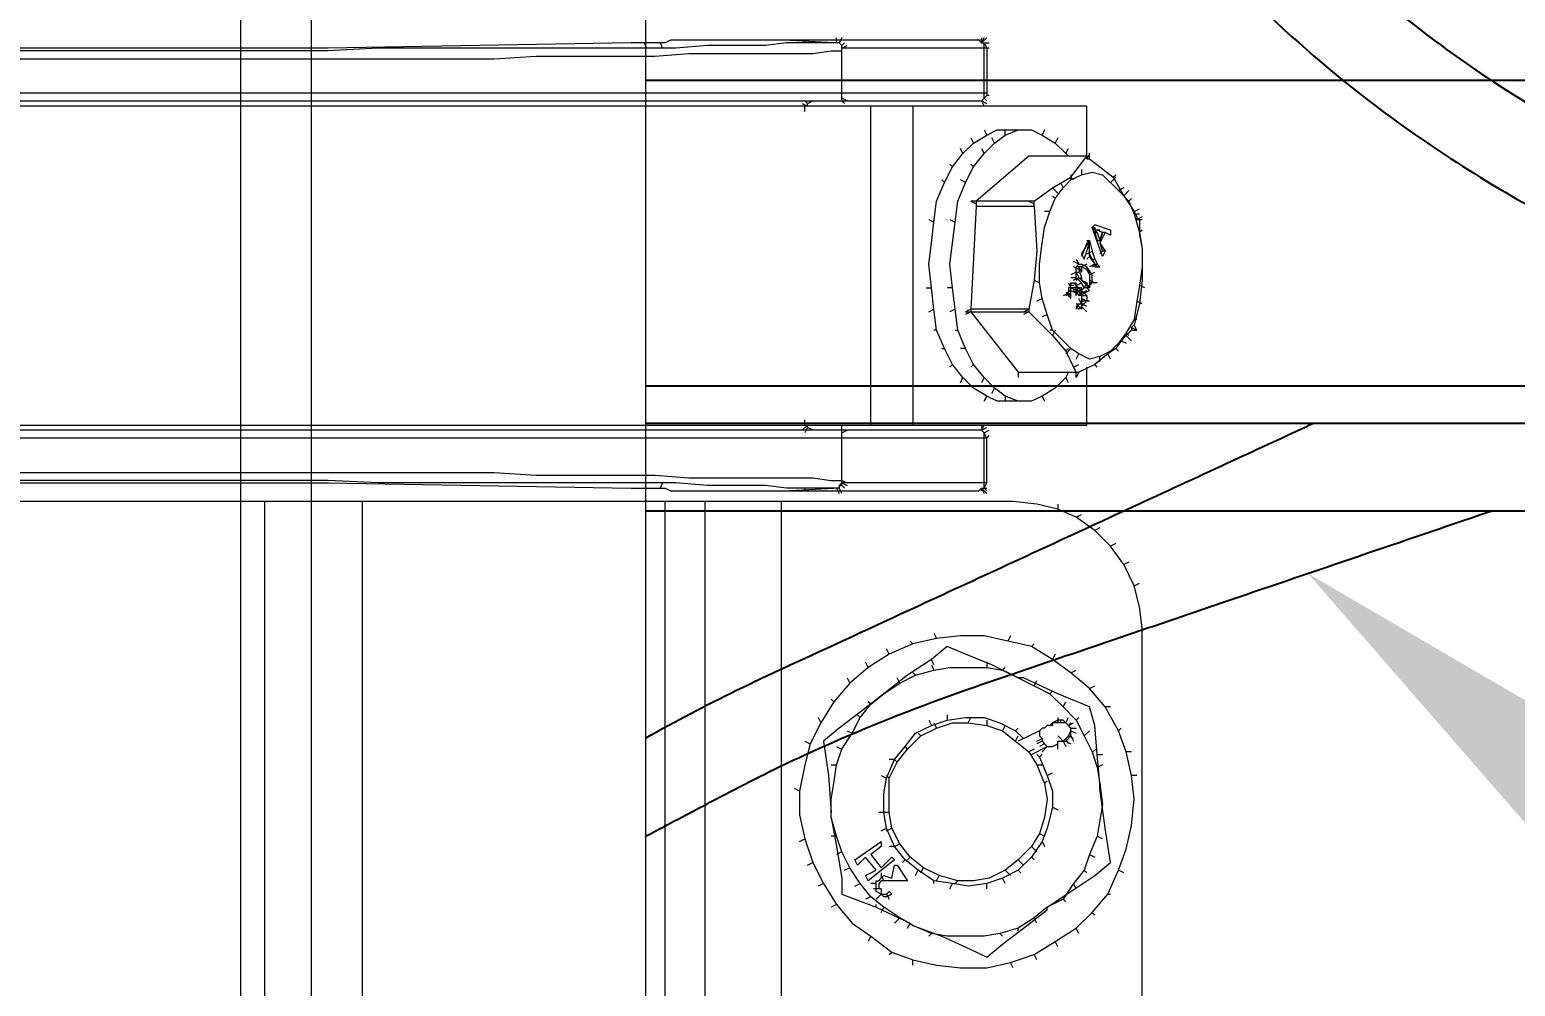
# Model space of a CAD drawing. Header units: feet. Extents: x 0 to 5170, y -254 to 1413.
# Drawn here: x 1850.08 to 1855.72, y 57.87 to 61.5 of the extents above; entities that cross this region are included whole.
import ezdxf
from ezdxf import colors
from ezdxf.entities.mleader import LeaderData, LeaderLine
from ezdxf.lldxf.tags import DXFTag
from ezdxf.math import Vec2, Vec3

# ---------------------------------------------------------------- set-up
doc = ezdxf.new("R2010")
doc.units = ezdxf.units.FT
doc.header["$MEASUREMENT"] = 0
for name, color, linetype in [('ATI CENTER SUPPORT', 7, 'Continuous'), ('DC FEEEDERS', 1, 'Continuous'), ('G-ANNO-TEXT', 1, 'Continuous'), ('PV-AG-DC1', 142, 'DC1')]:
    doc.layers.add(name, color=color, linetype=linetype)
doc.styles.add('NEI-A', font='arial.ttf')
tags = doc.linetypes.add('DC1', pattern='A,0.176989,-0.035266,["DC1",NEI-A,S=0.1,R=0,X=0,Y=-0.05],-0.314734,0.176989', length=0.703978).pattern_tags.tags
tags[6] = DXFTag(74, 10)

msp = doc.modelspace()

# ---------------------------------------------------------------- linework, layer by layer
at = {"layer": 'ATI CENTER SUPPORT', "color": 8, "linetype": 'Continuous', "lineweight": 15}
for p, q in [((1850.88442, 108.06425), (1850.88442, 25.40257)), ((1851.15204, 108.06425), (1851.15204, 25.40257)), ((1852.42153, 108.06425), (1852.42153, 25.40257)), ((1853.16629, 61.22628), (1853.16629, 61.43628)), ((1853.72629, 61.42628), (1853.16629, 61.42628)), ((1853.70629, 61.23628), (1853.70629, 61.44628)), ((1846.50629, 61.22628), (1853.69629, 61.22628)), ((1853.75629, 61.11628), (1853.88629, 61.11628)), ((1853.89629, 60.84628), (1853.65629, 60.84628)), ((1854.12629, 60.74628), (1854.12629, 60.72628)), ((1854.07629, 60.59628), (1854.05629, 60.59628)), ((1854.10629, 60.56628), (1854.10629, 60.51628)), ((1854.05629, 60.48628), (1854.05629, 60.53628)), ((1854.13629, 60.53628), (1854.10629, 60.53628)), ((1854.10629, 60.46628), (1854.07629, 60.46628)), ((1853.70629, 59.75628), (1853.70629, 59.96628)), ((1852.51629, 59.74628), (1853.68629, 59.74628)), ((1853.34629, 58.52628), (1853.30629, 58.52628)), ((1853.30629, 58.26628), (1853.31629, 58.27628)), ((1853.31629, 58.23628), (1853.28629, 58.23628))]:
    msp.add_line(p, q, dxfattribs=at)
for points in [[(1847.03629, 61.41628), (1847.08629, 61.41628), (1847.14629, 61.40628), (1847.62629, 61.40628), (1847.75629, 61.39628), (1848.19629, 61.39628), (1848.36629, 61.38628), (1851.84629, 61.38628), (1852.00629, 61.39628), (1852.45629, 61.39628), (1852.58629, 61.40628), (1853.05629, 61.40628), (1853.12629, 61.41628), (1853.16629, 61.41628)], [(1853.15629, 61.44628), (1852.95629, 61.44628), (1852.87629, 61.43628), (1852.65629, 61.43628), (1852.53629, 61.42628), (1851.40629, 61.42628), (1851.21629, 61.41628), (1848.98629, 61.41628), (1848.79629, 61.42628), (1847.66629, 61.42628), (1847.54629, 61.43628), (1847.33629, 61.43628), (1847.25629, 61.44628), (1847.05629, 61.44628), (1847.04629, 61.43628)], [(1853.69629, 61.45628), (1852.51629, 61.45628), (1852.49629, 61.44628), (1852.36629, 61.44628), (1851.21629, 61.42628), (1848.99629, 61.42628), (1847.83629, 61.44628), (1847.71629, 61.44628), (1847.68629, 61.45628), (1847.26629, 61.45628), (1847.06629, 61.44628)], [(1852.42629, 61.42628), (1852.41629, 61.44628)], [(1852.47629, 61.44628), (1852.48629, 61.42628)], [(1853.13629, 61.44628), (1852.94629, 61.45628)], [(1853.02629, 61.44628), (1853.02629, 61.45628)], [(1853.14629, 61.44628), (1853.14629, 61.46628)], [(1853.16629, 61.46628), (1853.15629, 61.44628)], [(1853.16629, 61.43628), (1853.15629, 61.44628)], [(1853.16629, 61.43628), (1853.17629, 61.44628)], [(1853.16629, 61.42628), (1853.18629, 61.43628)], [(1853.68629, 61.45628), (1853.69629, 61.44628)], [(1853.69629, 61.44628), (1853.71629, 61.46628)], [(1853.70629, 61.46628), (1853.69629, 61.44628)], [(1853.69629, 61.46628), (1853.69629, 61.44628), (1853.72629, 61.44628)], [(1853.70629, 61.44628), (1853.71629, 61.42628)], [(1853.71629, 61.42628), (1853.71629, 61.24628), (1853.70629, 61.23628)], [(1853.71629, 61.25628), (1846.48629, 61.25628), (1846.49629, 61.23628), (1846.50629, 61.22628)], [(1853.72629, 61.24628), (1853.71629, 61.24628)], [(1854.09629, 61.20628), (1846.10629, 61.20628), (1846.10629, 60.96628)], [(1853.01629, 61.21628), (1853.03629, 61.20628)], [(1853.03629, 61.21628), (1853.02629, 61.22628)], [(1853.02629, 61.18628), (1853.02629, 61.20628)], [(1853.03629, 61.20628), (1853.03629, 61.21628), (1853.05629, 61.22628)], [(1853.18629, 61.22628), (1853.16629, 61.23628)], [(1853.17629, 61.21628), (1853.16629, 61.22628)], [(1853.27629, 59.99628), (1853.27629, 61.20628)], [(1853.43629, 61.20628), (1853.43629, 59.99628)], [(1853.69629, 61.22628), (1853.70629, 61.23628)], [(1853.69629, 61.22628), (1853.71629, 61.21628)], [(1853.69629, 61.22628), (1853.70629, 61.20628)], [(1853.71629, 61.22628), (1853.70629, 61.23628)], [(1854.09629, 61.00628), (1854.09629, 61.20628)], [(1853.88629, 60.08628), (1853.75629, 60.08628), (1853.71629, 60.10628), (1853.66629, 60.13628), (1853.62629, 60.17628), (1853.58629, 60.22628), (1853.55629, 60.28628), (1853.52629, 60.35628), (1853.51629, 60.43628), (1853.50629, 60.51628), (1853.49629, 60.60628), (1853.50629, 60.68628), (1853.51629, 60.76628), (1853.52629, 60.84628), (1853.55629, 60.91628), (1853.58629, 60.97628), (1853.62629, 61.02628), (1853.66629, 61.06628), (1853.71629, 61.09628), (1853.75629, 61.11628)], [(1853.83629, 60.08628), (1853.78629, 60.10628), (1853.74629, 60.13628), (1853.70629, 60.17628), (1853.66629, 60.22628), (1853.63629, 60.28628), (1853.60629, 60.35628), (1853.59629, 60.43628), (1853.58629, 60.51628), (1853.57629, 60.60628), (1853.58629, 60.68628), (1853.59629, 60.76628), (1853.60629, 60.84628), (1853.63629, 60.91628), (1853.66629, 60.97628), (1853.70629, 61.02628), (1853.74629, 61.06628), (1853.78629, 61.09628), (1853.83629, 61.11628)], [(1853.65629, 61.08628), (1853.66629, 61.06628)], [(1853.70629, 61.11628), (1853.71629, 61.09628)], [(1853.74629, 61.06628), (1853.73629, 61.08628)], [(1853.78629, 61.09628), (1853.78629, 61.11628)], [(1853.88629, 61.11628), (1853.92629, 61.09628), (1853.97629, 61.06628), (1854.01629, 61.02628), (1854.02629, 61.01628)], [(1853.93629, 61.11628), (1853.92629, 61.09628)], [(1853.98629, 61.08628), (1853.97629, 61.06628)], [(1853.62629, 61.02628), (1853.61629, 61.04628)], [(1853.89629, 60.82628), (1853.89629, 60.84628), (1853.96629, 60.89628), (1854.03629, 60.93628), (1854.09629, 61.01628), (1853.87629, 61.01628), (1853.67629, 60.84628)], [(1853.69629, 61.04628), (1853.70629, 61.02628)], [(1854.01629, 61.02628), (1854.02629, 61.04628)], [(1854.10629, 61.02628), (1854.09629, 61.00628)], [(1854.10629, 61.00628), (1854.10629, 61.02628)], [(1853.57629, 60.98628), (1853.58629, 60.97628)], [(1853.65629, 60.98628), (1853.66629, 60.97628)], [(1854.07629, 60.96628), (1854.07629, 60.94628)], [(1854.09629, 61.00628), (1854.10629, 61.00628), (1854.19629, 60.93628), (1854.23629, 60.86628), (1854.27629, 60.80628), (1854.28629, 60.78628), (1854.28629, 60.77628)], [(1853.55629, 60.91628), (1853.54629, 60.92628)], [(1853.63629, 60.91628), (1853.61629, 60.92628)], [(1854.30629, 60.59628), (1854.29629, 60.52628), (1854.28629, 60.46628), (1854.27629, 60.39628), (1854.24629, 60.34628), (1854.21629, 60.30628), (1854.18629, 60.27628), (1854.14629, 60.25628), (1854.10629, 60.24628), (1854.06629, 60.26628), (1854.03629, 60.28628), (1854.00629, 60.31628), (1853.96629, 60.35628), (1853.94629, 60.41628), (1853.92629, 60.47628), (1853.91629, 60.53628), (1853.91629, 60.60628), (1853.92629, 60.68628), (1853.93629, 60.74628), (1853.95629, 60.80628), (1853.97629, 60.85628), (1854.00629, 60.89628), (1854.03629, 60.92628), (1854.07629, 60.94628), (1854.11629, 60.95628), (1854.15629, 60.94628), (1854.21629, 60.88628), (1854.25629, 60.84628), (1854.27629, 60.79628), (1854.29629, 60.72628), (1854.30629, 60.66628)], [(1853.99629, 60.91628), (1854.00629, 60.89628)], [(1854.03629, 60.94628), (1854.03629, 60.92628)], [(1854.03629, 60.93628), (1854.04629, 60.92628)], [(1854.18629, 60.91628), (1854.20629, 60.93628)], [(1854.19629, 60.93628), (1854.20629, 60.94628)], [(1853.98629, 60.87628), (1853.96629, 60.89628)], [(1853.97629, 60.85628), (1853.96629, 60.86628)], [(1854.23629, 60.89628), (1854.21629, 60.88628)], [(1854.25629, 60.88628), (1854.23629, 60.86628)], [(1854.25629, 60.84628), (1854.26629, 60.85628)], [(1853.65629, 60.84628), (1853.67629, 60.83628)], [(1853.67629, 60.84628), (1853.67629, 60.82628), (1853.89629, 60.82628), (1853.90629, 60.65628), (1853.89629, 60.54628), (1853.87629, 60.43628), (1853.65629, 60.43628), (1853.65629, 60.42628)], [(1853.67629, 60.82628), (1853.65629, 60.43628)], [(1853.87629, 60.84628), (1853.89629, 60.83628)], [(1853.95629, 60.80628), (1853.93629, 60.80628)], [(1854.27629, 60.80628), (1854.29629, 60.81628)], [(1854.29629, 60.79628), (1854.27629, 60.79628)], [(1853.49629, 60.77628), (1853.51629, 60.76628)], [(1853.57629, 60.77628), (1853.59629, 60.76628)], [(1854.29629, 60.77628), (1854.29629, 60.71628), (1854.30629, 60.66628), (1854.30629, 60.54628), (1854.29629, 60.45628), (1854.27629, 60.37628), (1854.26629, 60.36628), (1854.26629, 60.35628), (1854.24629, 60.33628), (1854.22629, 60.31628), (1854.20629, 60.28628), (1854.17629, 60.26628), (1854.12629, 60.22628), (1854.06629, 60.19628)], [(1854.18629, 60.73628), (1854.12629, 60.75628), (1854.11629, 60.74628), (1854.12629, 60.73628)], [(1854.16629, 60.65628), (1854.15629, 60.63628), (1854.11629, 60.74628), (1854.12629, 60.74628)], [(1854.12629, 60.73628), (1854.13629, 60.72628), (1854.14629, 60.69628), (1854.15629, 60.72628), (1854.13629, 60.73628)], [(1854.14629, 60.73628), (1854.12629, 60.73628)], [(1854.18629, 60.73628), (1854.18629, 60.71628), (1854.16629, 60.72628), (1854.14629, 60.68628), (1854.16629, 60.65628), (1854.15629, 60.65628)], [(1854.30629, 60.78628), (1854.28629, 60.77628)], [(1854.28629, 60.77628), (1854.30629, 60.77628)], [(1854.30629, 60.73628), (1854.29629, 60.72628)], [(1854.13629, 60.59628), (1854.10629, 60.63628), (1854.10629, 60.68628), (1854.09629, 60.69628), (1854.10629, 60.69628), (1854.07629, 60.64628), (1854.08629, 60.62628), (1854.10629, 60.68628), (1854.09629, 60.68628), (1854.07629, 60.63628)], [(1854.10629, 60.69628), (1854.11629, 60.65628), (1854.12629, 60.62628), (1854.13629, 60.60628), (1854.14629, 60.59628)], [(1854.12629, 60.72628), (1854.13629, 60.69628), (1854.14629, 60.69628)], [(1854.12629, 60.72628), (1854.13629, 60.72628)], [(1854.16629, 60.72628), (1854.15629, 60.72628), (1854.14629, 60.68628), (1854.15629, 60.65628), (1854.14629, 60.64628)], [(1854.05629, 60.62628), (1854.06629, 60.60628)], [(1854.09629, 60.64628), (1854.11629, 60.65628)], [(1854.09629, 60.62628), (1854.10629, 60.63628)], [(1854.10629, 60.64628), (1854.11629, 60.62628), (1854.12629, 60.60628), (1854.12629, 60.59628), (1854.14629, 60.59628)], [(1854.11629, 60.62628), (1854.12629, 60.62628)], [(1854.05629, 60.57628), (1854.03629, 60.56628)], [(1854.06629, 60.60628), (1854.04629, 60.61628)], [(1854.06629, 60.58628), (1854.04629, 60.59628)], [(1854.05629, 60.59628), (1854.06629, 60.60628), (1854.07629, 60.60628)], [(1854.10629, 60.51628), (1854.08629, 60.51628), (1854.07629, 60.53628), (1854.05629, 60.55628), (1854.05629, 60.59628)], [(1854.05629, 60.57628), (1854.06629, 60.55628), (1854.07629, 60.54628), (1854.08629, 60.53628), (1854.09629, 60.52628)], [(1854.05629, 60.57628), (1854.06629, 60.57628)], [(1854.06629, 60.59628), (1854.06629, 60.58628), (1854.07629, 60.55628), (1854.07629, 60.54628), (1854.09629, 60.53628), (1854.09629, 60.52628), (1854.10629, 60.52628)], [(1854.06629, 60.59628), (1854.07629, 60.57628)], [(1854.09629, 60.60628), (1854.07629, 60.59628)], [(1854.10629, 60.52628), (1854.11629, 60.53628), (1854.11629, 60.56628), (1854.09629, 60.59628), (1854.07629, 60.60628)], [(1854.07629, 60.59628), (1854.07629, 60.57628)], [(1854.10629, 60.56628), (1854.09629, 60.58628), (1854.07629, 60.59628)], [(1854.09629, 60.59628), (1854.10629, 60.56628)], [(1854.12629, 60.60628), (1854.10629, 60.59628)], [(1854.10629, 60.56628), (1854.12629, 60.57628)], [(1854.13629, 60.60628), (1854.11629, 60.59628)], [(1853.48629, 60.51628), (1853.50629, 60.51628)], [(1853.58629, 60.51628), (1853.56629, 60.51628)], [(1853.89629, 60.54628), (1853.91629, 60.53628)], [(1854.02629, 60.53628), (1854.03629, 60.51628)], [(1854.07629, 60.51628), (1854.02629, 60.51628), (1854.02629, 60.48628), (1854.03629, 60.47628), (1854.03629, 60.53628)], [(1854.03629, 60.55628), (1854.05629, 60.55628)], [(1854.03629, 60.53628), (1854.05629, 60.53628)], [(1854.04629, 60.52628), (1854.03629, 60.52628)], [(1854.05629, 60.50628), (1854.03629, 60.51628)], [(1854.04629, 60.54628), (1854.06629, 60.55628)], [(1854.04629, 60.53628), (1854.05629, 60.52628)], [(1854.05629, 60.54628), (1854.07629, 60.55628)], [(1854.05629, 60.52628), (1854.07629, 60.53628)], [(1854.05629, 60.52628), (1854.06629, 60.51628)], [(1854.07629, 60.50628), (1854.05629, 60.50628), (1854.06629, 60.51628), (1854.07629, 60.50628)], [(1854.07629, 60.51628), (1854.07629, 60.43628), (1854.06629, 60.44628), (1854.05629, 60.44628), (1854.06629, 60.43628), (1854.07629, 60.44628)], [(1854.08629, 60.51628), (1854.07629, 60.50628)], [(1854.08629, 60.51628), (1854.09629, 60.53628)], [(1854.10629, 60.52628), (1854.09629, 60.51628)], [(1854.09629, 60.51628), (1854.10629, 60.50628)], [(1854.10629, 60.54628), (1854.12629, 60.53628)], [(1854.31629, 60.51628), (1854.29629, 60.52628)], [(1853.90629, 60.46628), (1853.92629, 60.47628)], [(1854.02629, 60.49628), (1854.00629, 60.48628)], [(1854.03629, 60.50628), (1854.01629, 60.49628)], [(1854.03629, 60.49628), (1854.01629, 60.48628)], [(1854.02629, 60.49628), (1854.03629, 60.48628)], [(1854.03629, 60.50628), (1854.05629, 60.49628)], [(1854.04629, 60.50628), (1854.05629, 60.49628)], [(1854.05629, 60.50628), (1854.06629, 60.48628)], [(1854.05629, 60.50628), (1854.07629, 60.49628)], [(1854.06629, 60.50628), (1854.05629, 60.49628)], [(1854.05629, 60.49628), (1854.07629, 60.48628)], [(1854.05629, 60.43628), (1854.06629, 60.45628)], [(1854.05629, 60.44628), (1854.06629, 60.45628)], [(1854.05629, 60.45628), (1854.08629, 60.45628)], [(1854.06629, 60.48628), (1854.07629, 60.50628)], [(1854.06629, 60.50628), (1854.07629, 60.48628)], [(1854.07629, 60.45628), (1854.06629, 60.47628)], [(1854.07629, 60.49628), (1854.09629, 60.50628)], [(1854.07629, 60.48628), (1854.09629, 60.50628)], [(1854.07629, 60.50628), (1854.08629, 60.49628), (1854.09629, 60.48628), (1854.09629, 60.46628), (1854.08629, 60.45628), (1854.07629, 60.44628)], [(1854.09629, 60.48628), (1854.07629, 60.48628)], [(1854.09629, 60.46628), (1854.07629, 60.47628)], [(1854.09629, 60.44628), (1854.07629, 60.45628)], [(1854.08629, 60.49628), (1854.10629, 60.50628)], [(1854.30629, 60.45628), (1854.28629, 60.46628)], [(1853.49629, 60.42628), (1853.51629, 60.43628)], [(1853.59629, 60.43628), (1853.57629, 60.42628)], [(1853.65629, 60.43628), (1853.63629, 60.42628)], [(1853.63629, 60.42628), (1853.87629, 60.42628)], [(1853.65629, 60.42628), (1853.63629, 60.41628)], [(1853.65629, 60.42628), (1853.83629, 60.19628)], [(1853.85629, 60.42628), (1853.87629, 60.43628)], [(1853.87629, 60.42628), (1853.85629, 60.41628)], [(1853.87629, 60.43628), (1853.87629, 60.42628), (1853.96629, 60.33628), (1854.01629, 60.27628), (1854.04629, 60.21628), (1854.05629, 60.19628)], [(1853.94629, 60.41628), (1853.92629, 60.40628)], [(1854.09629, 60.42628), (1854.07629, 60.44628)], [(1854.28629, 60.39628), (1854.27629, 60.39628)], [(1853.52629, 60.35628), (1853.51629, 60.35628)], [(1853.59629, 60.35628), (1853.60629, 60.35628)], [(1853.96629, 60.35628), (1853.95629, 60.35628)], [(1853.97629, 60.35628), (1853.96629, 60.33628)], [(1854.24629, 60.34628), (1854.25629, 60.33628)], [(1854.26629, 60.36628), (1854.28629, 60.35628)], [(1854.26629, 60.35628), (1854.28629, 60.35628)], [(1854.28629, 60.35628), (1854.27629, 60.37628)], [(1853.54629, 60.28628), (1853.55629, 60.28628)], [(1853.63629, 60.28628), (1853.61629, 60.28628)], [(1854.03629, 60.28628), (1854.01629, 60.26628)], [(1854.01629, 60.27628), (1854.02629, 60.28628)], [(1854.21629, 60.27628), (1854.20629, 60.28628)], [(1854.22629, 60.31628), (1854.24629, 60.30628)], [(1854.26629, 60.31628), (1854.24629, 60.33628)], [(1846.10629, 60.24628), (1846.10629, 59.99628), (1854.09629, 59.99628)], [(1854.05629, 60.24628), (1854.06629, 60.26628)], [(1854.14629, 60.23628), (1854.14629, 60.25628)], [(1854.18629, 60.24628), (1854.17629, 60.26628)], [(1853.58629, 60.22628), (1853.57629, 60.21628)], [(1853.61629, 60.15628), (1853.62629, 60.17628)], [(1853.65629, 60.21628), (1853.66629, 60.22628)], [(1853.70629, 60.17628), (1853.69629, 60.15628)], [(1853.83629, 60.19628), (1853.83629, 60.17628)], [(1853.83629, 60.19628), (1854.06629, 60.19628)], [(1854.02629, 60.19628), (1854.01629, 60.17628), (1853.97629, 60.13628), (1853.92629, 60.10628), (1853.88629, 60.08628)], [(1854.02629, 60.15628), (1854.01629, 60.17628)], [(1854.04629, 60.21628), (1854.06629, 60.22628)], [(1854.06629, 60.19628), (1854.05629, 60.17628)], [(1854.05629, 60.17628), (1854.05629, 60.19628)], [(1854.09629, 59.99628), (1854.09629, 60.21628)], [(1854.13629, 60.21628), (1854.12629, 60.22628)], [(1853.73629, 60.11628), (1853.74629, 60.13628)], [(1853.70629, 60.08628), (1853.71629, 60.10628)], [(1853.78629, 60.10628), (1853.78629, 60.08628)], [(1853.92629, 60.10628), (1853.93629, 60.08628)], [(1853.02629, 59.99628), (1853.02629, 60.01628)], [(1853.71629, 59.94628), (1846.48629, 59.94628), (1846.48629, 59.77628)], [(1853.69629, 59.97628), (1846.50629, 59.97628), (1846.50629, 59.96628)], [(1853.03629, 59.99628), (1853.01629, 59.97628)], [(1853.03629, 59.98628), (1853.02629, 59.96628)], [(1853.05629, 59.97628), (1853.03629, 59.98628), (1853.03629, 59.99628)], [(1853.15629, 59.76628), (1853.16629, 59.76628), (1853.16629, 59.99628)], [(1853.16629, 59.96628), (1853.18629, 59.97628)], [(1853.69629, 59.97628), (1853.70629, 59.99628)], [(1853.69629, 59.99628), (1853.69629, 59.97628)], [(1853.69629, 59.97628), (1853.71629, 59.98628)], [(1853.70629, 59.96628), (1853.69629, 59.97628)], [(1853.70629, 59.96628), (1853.72629, 59.97628)], [(1853.71629, 59.94628), (1853.70629, 59.96628)], [(1853.71629, 59.94628), (1853.72629, 59.95628)], [(1853.71629, 59.77628), (1853.71629, 59.94628)], [(1847.03629, 59.78628), (1847.08629, 59.78628), (1847.14629, 59.79628), (1847.62629, 59.79628), (1847.75629, 59.80628), (1848.19629, 59.80628), (1848.36629, 59.81628), (1851.84629, 59.81628), (1852.00629, 59.80628), (1852.45629, 59.80628), (1852.58629, 59.79628), (1853.05629, 59.79628), (1853.12629, 59.78628), (1853.16629, 59.78628)], [(1853.16629, 59.77628), (1853.15629, 59.76628), (1853.15629, 59.75628), (1852.95629, 59.75628), (1852.87629, 59.76628), (1852.65629, 59.76628), (1852.53629, 59.77628), (1851.40629, 59.77628), (1851.21629, 59.78628), (1848.98629, 59.78628), (1848.79629, 59.77628), (1847.66629, 59.77628), (1847.54629, 59.76628), (1847.33629, 59.76628), (1847.25629, 59.75628), (1847.05629, 59.75628), (1847.04629, 59.76628), (1847.03629, 59.77628)], [(1847.06629, 59.75628), (1847.26629, 59.74628), (1847.68629, 59.74628), (1847.71629, 59.75628), (1847.83629, 59.75628), (1848.99629, 59.77628), (1851.21629, 59.77628), (1852.36629, 59.75628), (1852.49629, 59.75628), (1852.51629, 59.74628)], [(1852.48629, 59.77628), (1852.47629, 59.75628)], [(1853.16629, 59.78628), (1853.18629, 59.77628)], [(1853.16629, 59.77628), (1853.18629, 59.76628)], [(1853.70629, 59.75628), (1853.71629, 59.77628), (1853.16629, 59.77628)], [(1852.94629, 59.74628), (1853.13629, 59.75628)], [(1853.02629, 59.75628), (1853.02629, 59.74628)], [(1853.14629, 59.75628), (1853.15629, 59.73628)], [(1853.16629, 59.73628), (1853.15629, 59.75628)], [(1853.16629, 59.76628), (1853.17629, 59.75628)], [(1853.68629, 59.74628), (1853.69629, 59.75628), (1853.71629, 59.75628)], [(1853.71629, 59.73628), (1853.69629, 59.75628)], [(1853.69629, 59.75628), (1853.70629, 59.73628)], [(1853.69629, 59.74628), (1853.69629, 59.75628)], [(1853.71629, 59.74628), (1853.70629, 59.75628)], [(1853.81629, 59.70628), (1846.39629, 59.70628), (1846.30629, 59.69628), (1846.22629, 59.67628), (1846.14629, 59.64628), (1846.08629, 59.59628), (1846.01629, 59.53628), (1845.97629, 59.46628), (1845.93629, 59.38628), (1845.91629, 59.30628), (1845.90629, 59.22628), (1845.90629, 54.98628), (1845.91629, 54.90628), (1845.93629, 54.82628), (1845.97629, 54.75628), (1846.01629, 54.67628), (1846.08629, 54.62628), (1846.14629, 54.56628), (1846.22629, 54.53628), (1846.30629, 54.51628), (1846.39629, 54.50628), (1853.81629, 54.50628)], [(1850.97629, 54.50628), (1850.97629, 59.70628)], [(1851.34629, 59.70628), (1851.34629, 54.50628)], [(1852.49629, 54.50628), (1852.49629, 59.70628)], [(1852.64629, 59.70628), (1852.64629, 54.50628)], [(1852.93629, 59.70628), (1852.93629, 54.50628)], [(1853.81629, 54.50628), (1853.90629, 54.51628), (1853.98629, 54.53628), (1854.05629, 54.56628), (1854.12629, 54.62628), (1854.18629, 54.67628), (1854.23629, 54.75628), (1854.27629, 54.82628), (1854.29629, 54.90628), (1854.30629, 54.98628), (1854.30629, 59.22628), (1854.29629, 59.30628), (1854.27629, 59.38628), (1854.23629, 59.46628), (1854.18629, 59.53628), (1854.12629, 59.59628), (1854.05629, 59.64628), (1853.98629, 59.67628), (1853.90629, 59.69628), (1853.81629, 59.70628)], [(1853.98629, 59.69628), (1853.98629, 59.67628)], [(1854.05629, 59.64628), (1854.07629, 59.65628)], [(1854.14629, 59.60628), (1854.12629, 59.59628)], [(1854.20629, 59.54628), (1854.18629, 59.53628)], [(1854.25629, 59.47628), (1854.23629, 59.46628)], [(1854.27629, 59.38628), (1854.29629, 59.39628)], [(1853.12629, 58.50628), (1853.14629, 58.39628), (1853.16629, 58.27628), (1853.16629, 58.21628), (1853.29629, 58.16628), (1853.42629, 58.10628), (1853.43629, 58.09628), (1853.54629, 58.05628), (1853.65629, 58.00628), (1853.71629, 57.97628), (1853.77629, 58.02628), (1853.85629, 58.08628), (1853.94629, 58.15628), (1853.94629, 58.16628), (1854.03629, 58.22628), (1854.12629, 58.28628), (1854.18629, 58.33628), (1854.16629, 58.46628), (1854.14629, 58.61628), (1854.14629, 58.63628), (1854.13629, 58.74628), (1854.12629, 58.85628), (1854.10629, 58.92628), (1853.98629, 58.97628), (1853.85629, 59.03628), (1853.83629, 59.03628), (1853.73629, 59.08628), (1853.63629, 59.12628), (1853.56629, 59.15628), (1853.50629, 59.10628), (1853.41629, 59.04628), (1853.32629, 58.97628), (1853.23629, 58.90628), (1853.15629, 58.84628), (1853.09629, 58.79628), (1853.11629, 58.66628), (1853.12629, 58.52628)], [(1853.42629, 59.17628), (1853.43629, 59.16628)], [(1853.51629, 59.20628), (1853.52629, 59.18628)], [(1853.80629, 59.19628), (1853.79629, 59.17628)], [(1853.88629, 59.15628), (1853.89629, 59.16628)], [(1853.34629, 59.12628), (1853.33629, 59.14628)], [(1853.51629, 59.08628), (1853.50629, 59.10628)], [(1853.97629, 59.12628), (1853.96629, 59.10628)], [(1853.26629, 59.07628), (1853.25629, 59.09628)], [(1853.44629, 59.04628), (1853.43629, 59.05628)], [(1853.50629, 59.08628), (1853.51629, 59.06628)], [(1853.71629, 59.09628), (1853.71629, 59.07628)], [(1853.78629, 59.07628), (1853.77629, 59.06628)], [(1854.03629, 59.05628), (1854.05629, 59.06628)], [(1853.18629, 59.03628), (1853.19629, 59.01628)], [(1853.38629, 59.01628), (1853.37629, 59.03628)], [(1853.89629, 59.00628), (1853.90629, 59.02628)], [(1853.95629, 58.97628), (1853.96629, 58.98628)], [(1854.10629, 58.99628), (1854.12629, 59.00628)], [(1853.13629, 58.94628), (1853.12629, 58.95628)], [(1853.27629, 58.93628), (1853.26629, 58.94628)], [(1854.00629, 58.92628), (1854.01629, 58.94628)], [(1853.07629, 58.88628), (1853.08629, 58.86628)], [(1853.23629, 58.88628), (1853.22629, 58.89628)], [(1853.90629, 58.74628), (1853.91629, 58.73628), (1853.94629, 58.66628), (1853.96629, 58.60628), (1853.96629, 58.54628), (1853.94629, 58.46628), (1853.92629, 58.41628), (1853.88629, 58.35628), (1853.83629, 58.30628), (1853.77629, 58.27628), (1853.71629, 58.25628), (1853.64629, 58.24628), (1853.58629, 58.25628), (1853.51629, 58.26628), (1853.45629, 58.30628), (1853.40629, 58.34628), (1853.36629, 58.39628), (1853.33629, 58.46628), (1853.32629, 58.52628), (1853.32629, 58.59628), (1853.33629, 58.65628), (1853.36629, 58.72628), (1853.40629, 58.77628), (1853.44629, 58.82628), (1853.50629, 58.85628), (1853.56629, 58.87628), (1853.63629, 58.88628), (1853.70629, 58.88628), (1853.76629, 58.86628), (1853.82629, 58.83628), (1853.85629, 58.80628)], [(1853.49629, 58.87628), (1853.50629, 58.85628)], [(1853.56629, 58.89628), (1853.56629, 58.87628)], [(1853.64629, 58.86628), (1853.65629, 58.88628)], [(1853.71629, 58.87628), (1853.71629, 58.85628)], [(1853.98629, 58.79628), (1854.01629, 58.79628), (1854.03629, 58.81628), (1854.03629, 58.84628), (1854.02629, 58.85628), (1854.01629, 58.86628), (1854.00629, 58.87628), (1853.98629, 58.87628), (1853.96629, 58.86628), (1853.95629, 58.85628)], [(1853.98629, 58.88628), (1853.98629, 58.86628)], [(1853.99629, 58.87628), (1853.99629, 58.86628)], [(1854.01629, 58.86628), (1854.02629, 58.88628)], [(1854.06629, 58.88628), (1854.05629, 58.87628)], [(1854.18629, 58.92628), (1854.16629, 58.92628)], [(1853.18629, 58.83628), (1853.20629, 58.82628)], [(1853.46629, 58.81628), (1853.45629, 58.82628)], [(1853.51629, 58.86628), (1853.52629, 58.84628)], [(1853.78629, 58.85628), (1853.77629, 58.83628)], [(1853.82629, 58.83628), (1853.83629, 58.84628)], [(1854.01629, 58.86628), (1853.96629, 58.86628), (1853.96629, 58.85628), (1853.94629, 58.85628), (1853.93629, 58.84628), (1853.92629, 58.84628), (1853.91629, 58.83628), (1853.83629, 58.79628)], [(1853.91629, 58.83628), (1853.91629, 58.81628), (1853.92629, 58.80628), (1853.92629, 58.79628), (1853.93629, 58.78628), (1853.94629, 58.77628), (1853.96629, 58.77628), (1853.98629, 58.78628)], [(1854.00629, 58.79628), (1854.01629, 58.80628), (1854.02629, 58.81628), (1854.03629, 58.83628)], [(1854.03629, 58.86628), (1854.02629, 58.85628)], [(1854.02629, 58.85628), (1854.04629, 58.86628)], [(1854.03629, 58.84628), (1854.05629, 58.84628)], [(1854.03629, 58.83628), (1854.05629, 58.82628)], [(1854.10629, 58.83628), (1854.08629, 58.81628)], [(1854.22629, 58.84628), (1854.21629, 58.83628)], [(1853.02629, 58.79628), (1853.04629, 58.78628)], [(1853.14629, 58.77628), (1853.16629, 58.76628)], [(1853.41629, 58.76628), (1853.40629, 58.77628)], [(1853.82629, 58.79628), (1853.83629, 58.81628)], [(1853.89629, 58.76628), (1853.87629, 58.75628)], [(1853.88629, 58.74628), (1853.94629, 58.77628)], [(1853.90629, 58.79628), (1853.92629, 58.80628)], [(1853.92629, 58.79628), (1853.90629, 58.78628)], [(1853.93629, 58.78628), (1853.91629, 58.77628)], [(1853.92629, 58.75628), (1853.94629, 58.77628)], [(1853.98629, 58.81628), (1854.00629, 58.79628)], [(1853.98629, 58.76628), (1853.98629, 58.79628)], [(1854.00629, 58.79628), (1854.01629, 58.77628)], [(1854.02629, 58.78628), (1854.01629, 58.80628)], [(1854.01629, 58.79628), (1854.03629, 58.78628)], [(1854.04629, 58.80628), (1854.02629, 58.81628)], [(1854.03629, 58.81628), (1854.04629, 58.79628)], [(1854.13629, 58.76628), (1854.11629, 58.75628)], [(1853.12629, 58.70628), (1853.14629, 58.70628)], [(1853.36629, 58.72628), (1853.34629, 58.72628)], [(1853.37629, 58.71628), (1853.36629, 58.72628)], [(1853.90629, 58.70628), (1853.92629, 58.70628)], [(1853.91629, 58.73628), (1853.92629, 58.74628)], [(1854.13629, 58.74628), (1854.15629, 58.74628)], [(1854.15629, 58.70628), (1854.13629, 58.69628)], [(1854.26629, 58.75628), (1854.24629, 58.75628)], [(1853.31629, 58.66628), (1853.33629, 58.65628)], [(1853.34629, 58.65628), (1853.33629, 58.66628)], [(1853.94629, 58.66628), (1853.96629, 58.67628)], [(1854.28629, 58.66628), (1854.26629, 58.66628)], [(1853.00629, 58.60628), (1852.98629, 58.61628)], [(1853.93629, 58.63628), (1853.94629, 58.64628)], [(1853.96629, 58.54628), (1853.98629, 58.53628)], [(1853.00629, 58.41628), (1853.02629, 58.42628)], [(1853.14629, 58.43628), (1853.12629, 58.43628)], [(1853.31629, 58.45628), (1853.33629, 58.46628)], [(1853.33629, 58.45628), (1853.35629, 58.46628)], [(1853.91629, 58.44628), (1853.93629, 58.43628)], [(1854.15629, 58.42628), (1854.13629, 58.43628)], [(1853.16629, 58.37628), (1853.14629, 58.36628)], [(1853.36629, 58.39628), (1853.34629, 58.39628)], [(1853.36629, 58.39628), (1853.38629, 58.40628)], [(1853.88629, 58.39628), (1853.90629, 58.37628)], [(1853.92629, 58.41628), (1853.93629, 58.39628)], [(1854.10629, 58.36628), (1854.12629, 58.35628)], [(1853.03629, 58.32628), (1853.05629, 58.33628)], [(1853.17629, 58.30628), (1853.19629, 58.31628)], [(1853.31629, 58.23628), (1853.31629, 58.21628), (1853.33629, 58.21628), (1853.34629, 58.22628), (1853.35629, 58.21628), (1853.33629, 58.20628), (1853.32629, 58.20628), (1853.31629, 58.21628), (1853.29629, 58.22628), (1853.29629, 58.26628), (1853.30629, 58.26628), (1853.31629, 58.27628), (1853.32629, 58.28628), (1853.35629, 58.27628), (1853.36629, 58.32628), (1853.37629, 58.32628), (1853.41629, 58.26628), (1853.31629, 58.26628), (1853.30629, 58.25628), (1853.30629, 58.23628)], [(1853.39629, 58.33628), (1853.40629, 58.34628)], [(1853.42629, 58.35628), (1853.41629, 58.34628)], [(1853.46629, 58.29628), (1853.47629, 58.31628)], [(1853.83629, 58.34628), (1853.85629, 58.32628)], [(1853.88629, 58.35628), (1853.89629, 58.34628)], [(1853.09629, 58.25628), (1853.07629, 58.24628)], [(1853.21629, 58.24628), (1853.23629, 58.25628)], [(1853.29629, 58.25628), (1853.27629, 58.25628)], [(1853.31629, 58.29628), (1853.31629, 58.27628)], [(1853.31629, 58.28628), (1853.32629, 58.26628)], [(1853.44629, 58.28628), (1853.45629, 58.30628)], [(1853.51629, 58.25628), (1853.51629, 58.26628)], [(1853.52629, 58.26628), (1853.53629, 58.28628)], [(1853.57629, 58.23628), (1853.58629, 58.25628)], [(1853.60629, 58.26628), (1853.59629, 58.25628)], [(1853.71629, 58.23628), (1853.71629, 58.25628)], [(1853.78629, 58.25628), (1853.77629, 58.27628)], [(1853.80629, 58.28628), (1853.78629, 58.30628)], [(1853.84629, 58.29628), (1853.83629, 58.30628)], [(1854.05629, 58.23628), (1854.04629, 58.25628)], [(1854.09629, 58.29628), (1854.08629, 58.30628)], [(1854.23629, 58.29628), (1854.21629, 58.30628)], [(1853.27629, 58.20628), (1853.25629, 58.19628)], [(1853.31629, 58.21628), (1853.29629, 58.19628)], [(1853.33629, 58.21628), (1853.34629, 58.19628)], [(1854.17629, 58.21628), (1854.18629, 58.21628)], [(1853.14629, 58.17628), (1853.12629, 58.16628)], [(1853.29629, 58.16628), (1853.29629, 58.17628)], [(1853.31629, 58.14628), (1853.32629, 58.16628)], [(1854.00629, 58.19628), (1854.01629, 58.18628)], [(1854.11629, 58.14628), (1854.12629, 58.13628)], [(1853.38629, 58.12628), (1853.36629, 58.10628)], [(1853.41629, 58.08628), (1853.42629, 58.10628)], [(1853.83629, 58.07628), (1853.83629, 58.08628)], [(1853.90629, 58.10628), (1853.89629, 58.12628)], [(1854.06629, 58.06628), (1854.05629, 58.08628)], [(1853.27629, 58.05628), (1853.26629, 58.03628)], [(1853.49629, 58.05628), (1853.50629, 58.06628)], [(1853.76629, 58.06628), (1853.77629, 58.05628)], [(1853.98629, 58.01628), (1853.97629, 58.03628)], [(1853.34629, 57.98628), (1853.35629, 57.99628)], [(1853.90629, 57.96628), (1853.89629, 57.98628)], [(1853.43629, 57.94628), (1853.43629, 57.96628)], [(1853.81629, 57.93628), (1853.80629, 57.95628)]]:
    msp.add_lwpolyline(points, dxfattribs=at)
for points in [[(1853.80629, 57.95628), (1853.89629, 57.98628), (1853.97629, 58.03628), (1854.05629, 58.08628), (1854.11629, 58.14628), (1854.17629, 58.21628), (1854.21629, 58.30628), (1854.24629, 58.38628), (1854.26629, 58.47628), (1854.27629, 58.57628), (1854.26629, 58.66628), (1854.24629, 58.75628), (1854.21629, 58.83628), (1854.16629, 58.92628), (1854.10629, 58.99628), (1854.03629, 59.05628), (1853.96629, 59.10628), (1853.88629, 59.15628), (1853.79629, 59.17628), (1853.70629, 59.19628), (1853.61629, 59.19628), (1853.52629, 59.18628), (1853.43629, 59.16628), (1853.34629, 59.12628), (1853.26629, 59.07628), (1853.19629, 59.01628), (1853.13629, 58.94628), (1853.08629, 58.86628), (1853.04629, 58.78628), (1853.02629, 58.70628), (1853.00629, 58.60628), (1853.00629, 58.51628), (1853.02629, 58.42628), (1853.05629, 58.33628), (1853.09629, 58.25628), (1853.14629, 58.17628), (1853.20629, 58.10628), (1853.27629, 58.05628), (1853.35629, 57.99628), (1853.43629, 57.96628), (1853.52629, 57.94628), (1853.61629, 57.93628), (1853.71629, 57.93628)], [(1854.00629, 58.92628), (1854.05629, 58.87628), (1854.08629, 58.81628), (1854.11629, 58.75628), (1854.13629, 58.69628), (1854.14629, 58.63628), (1854.15629, 58.55628), (1854.14629, 58.49628), (1854.13629, 58.43628), (1854.10629, 58.36628), (1854.08629, 58.30628), (1854.04629, 58.25628), (1854.00629, 58.19628), (1853.94629, 58.16628), (1853.89629, 58.12628), (1853.83629, 58.08628), (1853.76629, 58.06628), (1853.70629, 58.05628), (1853.56629, 58.05628), (1853.50629, 58.06628), (1853.43629, 58.09628), (1853.38629, 58.12628), (1853.32629, 58.16628), (1853.27629, 58.20628), (1853.23629, 58.25628), (1853.19629, 58.31628), (1853.16629, 58.37628), (1853.14629, 58.43628), (1853.12629, 58.50628), (1853.12629, 58.57628), (1853.13629, 58.63628), (1853.14629, 58.70628), (1853.16629, 58.76628), (1853.20629, 58.82628), (1853.23629, 58.88628), (1853.27629, 58.93628), (1853.32629, 58.97628), (1853.38629, 59.01628), (1853.44629, 59.04628), (1853.51629, 59.06628), (1853.57629, 59.07628), (1853.71629, 59.07628), (1853.77629, 59.06628), (1853.83629, 59.03628), (1853.89629, 59.00628), (1853.95629, 58.97628)], [(1853.47629, 58.31628), (1853.42629, 58.35628), (1853.38629, 58.40628), (1853.35629, 58.46628), (1853.34629, 58.52628), (1853.34629, 58.65628), (1853.37629, 58.71628), (1853.41629, 58.76628), (1853.46629, 58.81628), (1853.52629, 58.84628), (1853.58629, 58.86628), (1853.64629, 58.86628), (1853.71629, 58.85628), (1853.77629, 58.83628), (1853.82629, 58.79628), (1853.87629, 58.75628), (1853.90629, 58.70628), (1853.93629, 58.63628), (1853.94629, 58.57628), (1853.93629, 58.50628), (1853.91629, 58.44628), (1853.88629, 58.39628), (1853.83629, 58.34628), (1853.78629, 58.30628), (1853.72629, 58.27628), (1853.66629, 58.26628), (1853.60629, 58.26628), (1853.53629, 58.28628)], [(1853.36629, 58.34628), (1853.26629, 58.26628), (1853.25629, 58.28628), (1853.29629, 58.30628), (1853.25629, 58.35628), (1853.22629, 58.32628), (1853.21629, 58.34628), (1853.31629, 58.41628), (1853.31629, 58.39628), (1853.27629, 58.36628), (1853.31629, 58.31628), (1853.35629, 58.35628)]]:
    msp.add_lwpolyline(points, close=True, dxfattribs=at)
at = {"layer": 'DC FEEEDERS'}
for points in [[(1852.42153, 61.30476), (2087.77006, 61.30476)], [(1852.42153, 60.14476), (2087.77006, 60.14476)]]:
    msp.add_lwpolyline(points, dxfattribs=at)
at = {"layer": 'PV-AG-DC1', "flags": 128}
for points in [[(1852.42153, 60.00291), (2087.77006, 60.00291)], [(1852.42153, 59.67045), (2087.77006, 59.67045)]]:
    msp.add_lwpolyline(points, dxfattribs=at)
at = {"layer": 'PV-AG-DC1'}
for points, knots in [([(1852.42153, 69.78642), (1852.52235, 68.82323), (1852.65729, 67.83961), (1852.95895, 66.2223), (1853.0924, 65.60398), (1853.47654, 64.28063), (1853.74335, 63.58056), (1854.31868, 62.59835), (1854.55629, 62.26897), (1855.06104, 61.7335), (1855.31618, 61.51671), (1855.86073, 61.14947), (1856.14962, 60.99601), (1856.61259, 60.79304), (1856.78017, 60.72762), (1856.95018, 60.66783), (1857.0007, 60.65006), (1857.05144, 60.63279), (1857.10218, 60.61552), (1857.3765, 60.52214), (1857.65082, 60.42875), (1857.92514, 60.33537), (1858.25069, 60.22455), (1858.57624, 60.11373), (1858.90178, 60.00291)], [5.1545752, 5.1545752, 5.1545752, 5.1545752, 7.9899379, 7.9899379, 9.6765806, 9.6765806, 11.6858612, 11.6858612, 12.7996381, 12.7996381, 13.7036105, 13.7036105, 14.6075829, 14.6075829, 15.1058256, 15.1058256, 15.1058256, 15.2539006, 15.2539006, 15.2539006, 16.0544781, 16.0544781, 16.0544781, 17.004551, 17.004551, 17.004551, 17.004551]), ([(1852.42153, 67.31546), (1852.45239, 67.1336), (1852.4849, 66.95077), (1852.62928, 66.17638), (1852.75993, 65.56715), (1853.12854, 64.27594), (1853.37823, 63.59495), (1853.92876, 62.58715), (1854.16861, 62.22756), (1854.71363, 61.60004), (1855.01487, 61.3271), (1855.58017, 60.9329), (1855.82816, 60.79121), (1856.08228, 60.66783), (1856.15432, 60.63286), (1856.22686, 60.59935), (1856.29939, 60.56584), (1856.4657, 60.48902), (1856.63201, 60.41219), (1856.79832, 60.33537), (1857.03822, 60.22455), (1857.27812, 60.11373), (1857.51803, 60.00291), (1857.64363, 59.94489), (1857.76924, 59.88686), (1857.89485, 59.82884), (1858.00914, 59.77604), (1858.12344, 59.72324), (1858.23774, 59.67045)], [7.4787728, 7.4787728, 7.4787728, 7.4787728, 7.9877747, 7.9877747, 9.6227732, 9.6227732, 11.503335, 11.503335, 12.6223337, 12.6223337, 13.6409475, 13.6409475, 14.3830075, 14.3830075, 14.3830075, 14.5933778, 14.5933778, 14.5933778, 15.0757196, 15.0757196, 15.0757196, 15.7715112, 15.7715112, 15.7715112, 16.1358044, 16.1358044, 16.1358044, 16.4673028, 16.4673028, 16.4673028, 16.4673028])]:
    msp.add_open_spline(points, degree=3, knots=knots, dxfattribs=at)

# ---------------------------------------------------------------- leaders
at = {"layer": 'G-ANNO-TEXT'}
ml = msp.add_multileader_mtext('Standard', dxfattribs=at)
ml.set_content('(TYP.) DC STRINGS FROM TRACKER TABLES ', color=256, style='NEI-A')
ml.set_leader_properties()
ml.build(insert=Vec2(0, 0))
ml.multileader.update_dxf_attribs({"dogleg_length": 0.89968, "arrow_head_size": 3})
ctx = ml.context
ctx.base_point, ctx.char_height, ctx.arrow_head_size, ctx.landing_gap_size, ctx.plane_origin = Vec3(1874.6988, 43.81809), 2, 3, 1.53573, Vec3(1922.73585, 88.3542)
notes = []
notes.append((ctx, [(0, (1, 1, 0), (1873.79912, 43.81809), (1, 0), 0.89968, [(0, [(1854.93558, 59.43313)], 0, [])])]))
ctx.mtext.insert, ctx.mtext.width, ctx.mtext.flow_direction = Vec3(1876.23453, 44.83514), 33.7171351, 5
ctx.mtext.has_bg_fill, ctx.mtext.bg_color, ctx.mtext.bg_scale_factor, ctx.mtext.bg_transparency, ctx.mtext.use_window_bg_color = 1, -1073741824, 1.5, 0, 1
for ctx, leaders in notes:
    for number, flags, end, landing, length, lines in leaders:
        leader = LeaderData()
        leader.index, (leader.has_last_leader_line, leader.has_dogleg_vector, leader.attachment_direction) = number, flags
        leader.last_leader_point, leader.dogleg_vector, leader.dogleg_length = Vec3(end), Vec3(landing), length
        for number, points, colour, breaks in lines:
            line = LeaderLine()
            line.index, line.vertices, line.color, line.breaks = number, Vec3.list(points), colors.encode_raw_color(colour), breaks
            leader.lines.append(line)
        ctx.leaders.append(leader)

# ---------------------------------------------------------------- next in the draw order: linework, layer by layer
at = {"layer": 'PV-AG-DC1'}
for points, knots in [([(1852.42153, 58.80782), (1852.53522, 58.87275), (1852.65055, 58.93323), (1852.76717, 58.98985), (1852.83921, 59.02483), (1852.91175, 59.05834), (1852.98428, 59.09184), (1853.15059, 59.16867), (1853.3169, 59.24549), (1853.48321, 59.32231), (1853.72311, 59.43313), (1853.96301, 59.54396), (1854.20292, 59.65478), (1854.44282, 59.7656), (1854.68273, 59.87642), (1854.92263, 59.98724), (1854.93394, 59.99246), (1854.94525, 59.99769), (1854.95655, 60.00291)], [14.0424612, 14.0424612, 14.0424612, 14.0424612, 14.3830075, 14.3830075, 14.3830075, 14.5933778, 14.5933778, 14.5933778, 15.0757196, 15.0757196, 15.0757196, 15.7715112, 15.7715112, 15.7715112, 16.4673028, 16.4673028, 16.4673028, 16.5000976, 16.5000976, 16.5000976, 16.5000976]), ([(1852.42153, 58.43546), (1852.49474, 58.47414), (1852.56794, 58.51281), (1852.64115, 58.55149), (1852.70636, 58.58594), (1852.77156, 58.6204), (1852.83738, 58.65356), (1852.93467, 58.70259), (1853.03329, 58.74882), (1853.29748, 58.86464), (1853.46506, 58.93006), (1853.63507, 58.98985), (1853.68559, 59.00762), (1853.73633, 59.02489), (1853.78707, 59.04216), (1854.06139, 59.13555), (1854.33571, 59.22893), (1854.61003, 59.32231), (1854.93558, 59.43313), (1855.26113, 59.54396), (1855.58667, 59.65478), (1855.60202, 59.66), (1855.61736, 59.66522), (1855.63271, 59.67045)], [13.8720924, 13.8720924, 13.8720924, 13.8720924, 14.1014021, 14.1014021, 14.1014021, 14.3056566, 14.3056566, 14.3056566, 14.6075829, 14.6075829, 15.1058256, 15.1058256, 15.1058256, 15.2539006, 15.2539006, 15.2539006, 16.0544781, 16.0544781, 16.0544781, 17.004551, 17.004551, 17.004551, 17.0493309, 17.0493309, 17.0493309, 17.0493309])]:
    msp.add_open_spline(points, degree=3, knots=knots, dxfattribs=at)

doc.saveas('drawing.dxf')
